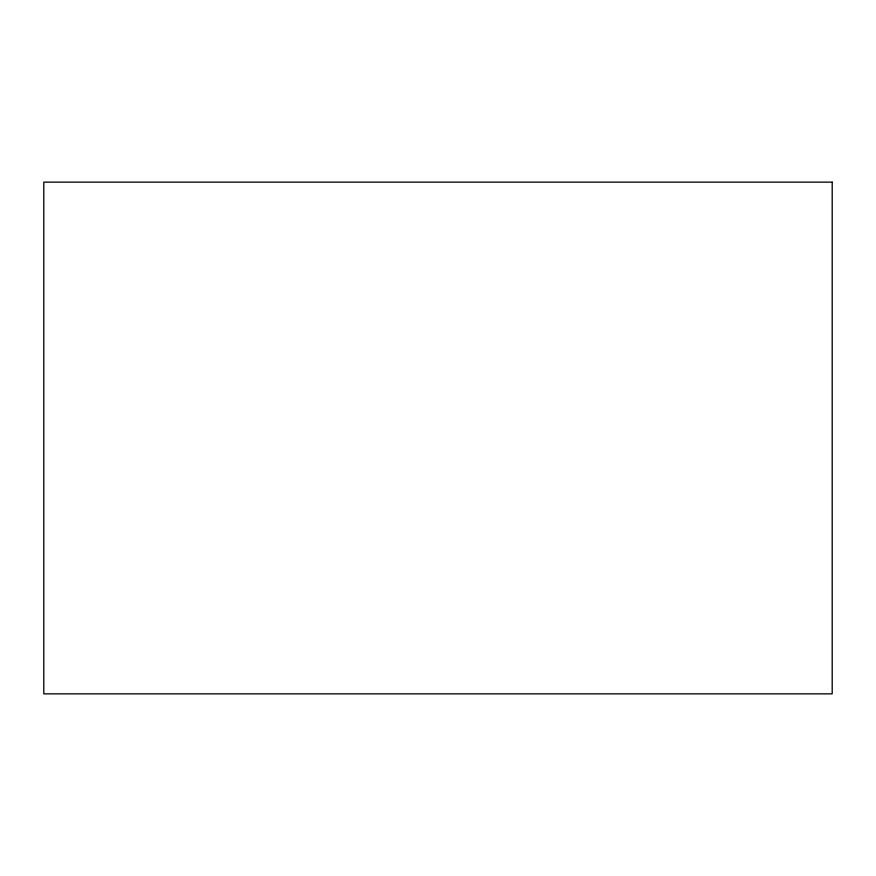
<?xml version="1.0" encoding="UTF-8"?>
<svg xmlns="http://www.w3.org/2000/svg" width="876" height="876" viewBox="0 0 876 876"><rect width="100%" height="100%" fill="white"/><g stroke="black" fill="none" stroke-linecap="round" stroke-linejoin="round"><path stroke-width="1.31" d="M832.2 182.153L43.8 182.153L43.8 693.847L832.2 693.847L832.2 182.153"/></g></svg>
